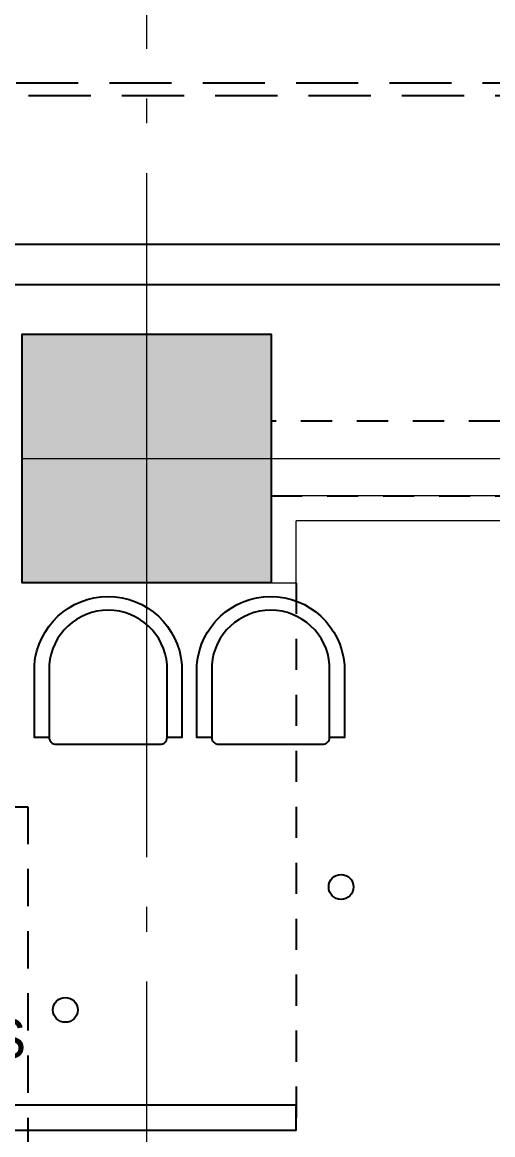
# Model space of a CAD drawing. Header units: metres. Extents: x -22.5 to 67.5, y 0 to 64.7.
# Drawn here: x 20.987 to 22.878, y 51.556 to 56.029 of the extents above; entities that cross this region are included whole.
import ezdxf

# ---------------------------------------------------------------- set-up
doc = ezdxf.new("R2010")
doc.units = ezdxf.units.M
for name, pattern in [('EJES630', [6.3, 5.5, -0.4, 0, -0.4]), ('XREF PB NEURO-ONCOLOGIA$0$CONJUNTO TLAHUAC$0$HIDDEN2', [0.1875, 0.125, -0.0625]), ('XREF PB NEURO-ONCOLOGIA$0$DASHED2', [0.375, 0.25, -0.125]), ('XREF PB NEURO-ONCOLOGIA$0$HIDDE150', [0.24, 0.15, -0.09]), ('XREF PB NEURO-ONCOLOGIA$0$HIDDEN2', [0.1875, 0.125, -0.0625])]:
    doc.linetypes.add(name, pattern=pattern)
doc.layers.add('EJES', color=11, linetype='EJES630', lineweight=0)
doc.layers.add('XREF PB NEURO-ONCOLOGIA$0$MUROS DE TABLAROCA', color=150, linetype='Continuous', lineweight=13)
for name, color, linetype in [('TEXTO', 7, 'Continuous'), ('XREF PB NEURO-ONCOLOGIA$0$-CG-M-WALL', 7, 'Continuous'), ('XREF PB NEURO-ONCOLOGIA$0$COLUMNAS', 6, 'Continuous'), ('XREF PB NEURO-ONCOLOGIA$0$CONTRAVENTEOS', 6, 'XREF PB NEURO-ONCOLOGIA$0$HIDDEN2'), ('XREF PB NEURO-ONCOLOGIA$0$LAMINA MULTIPERFORADA', 9, 'Continuous'), ('XREF PB NEURO-ONCOLOGIA$0$LAMPARAS 1', 112, 'Continuous'), ('XREF PB NEURO-ONCOLOGIA$0$MOBILIARIO', 161, 'Continuous'), ('XREF PB NEURO-ONCOLOGIA$0$MUROS BAJOS', 2, 'Continuous'), ('XREF PB NEURO-ONCOLOGIA$0$NOVIDESA', 11, 'Continuous'), ('XREF PB NEURO-ONCOLOGIA$0$PLAFONES', 20, 'XREF PB NEURO-ONCOLOGIA$0$HIDDE150'), ('XREF PB NEURO-ONCOLOGIA$0$PROYECCIÓN', 8, 'XREF PB NEURO-ONCOLOGIA$0$CONJUNTO TLAHUAC$0$HIDDEN2')]:
    doc.layers.add(name, color=color, linetype=linetype)
doc.styles.add('100 LOCALES 25', font='arial.ttf', dxfattribs={"height": 0.25})

# ---------------------------------------------------------------- blocks, each defined once
blk = doc.blocks.new('XREF PB NEURO-ONCOLOGIA$0$C-1')
at = {"layer": 'XREF PB NEURO-ONCOLOGIA$0$-CG-M-WALL', "true_color": 0x636466}
h = blk.add_hatch(color=251, dxfattribs=at)
h.dxf.hatch_style = 1
h.paths.add_polyline_path([(-0.5, -0.5), (-0.5, 0.5), (0.5, 0.5), (0.5, -0.5)])
blk.add_lwpolyline([(-0.5, -0.5), (-0.5, 0.5), (0.5, 0.5), (0.5, -0.5)], close=True)
blk = doc.blocks.new('XREF PB NEURO-ONCOLOGIA$0$Ref Arq Nivel 2$0$Silla 2')
blk.add_lwpolyline([(-0.2154, -0.025, -0.414214), (-0.1904, 0), (0.1904, 0, -0.414214), (0.2154, -0.025)], format="xyb")
blk.add_lwpolyline([(-0.2154, -0.29), (-0.2154, -0.025), (-0.2692, -0.025), (-0.2692, -0.29, 0.928571), (0.2692, -0.29), (0.2692, -0.025), (0.2154, -0.025), (0.2154, -0.29, -0.928571)], format="xyb", close=True)
blk = doc.blocks.new('XREF PB NEURO-ONCOLOGIA')
at = {"layer": 'XREF PB NEURO-ONCOLOGIA$0$CONTRAVENTEOS', "elevation": 0}
blk.add_lwpolyline([(20.9517, 16.9562), (20.9517, 23.2762), (20.6517, 23.2762), (20.6517, 16.9562)], close=True, dxfattribs=at)
at = {"layer": 'XREF PB NEURO-ONCOLOGIA$0$LAMINA MULTIPERFORADA', "linetype": 'XREF PB NEURO-ONCOLOGIA$0$DASHED2', "elevation": 0}
for points in [[(-0.7508, 60.8861), (17.0142, 60.8861), (17.0142, 26.9264), (22.3117, 26.9262), (22.3117, -3.0538), (-0.7508, -3.0538)], [(-0.7008, 60.8361), (16.9642, 60.8361), (16.9642, 26.8764), (22.2617, 26.8762), (22.2617, -3.0038), (-0.7008, -3.0038)]]:
    blk.add_lwpolyline(points, close=True, dxfattribs=at)
at = {"layer": 'XREF PB NEURO-ONCOLOGIA$0$LAMPARAS 1'}
for centre in [(18.585, 24.1031), (19.0793, 22.9949, 0)]:
    blk.add_circle(centre, 0.05, dxfattribs=at)
at = {"layer": 'XREF PB NEURO-ONCOLOGIA$0$MUROS BAJOS', "elevation": 0}
blk.add_lwpolyline([(18.1017, 25.9661), (18.1017, 23.1762), (18.2017, 23.1762), (18.2018, 25.9661)], close=True, dxfattribs=at)
at = {"layer": 'XREF PB NEURO-ONCOLOGIA$0$MUROS DE TABLAROCA'}
for points in [[(20.5517, 23.2762), (20.3017, 23.2762), (20.3017, 23.1762), (20.5517, 23.1762)], [(21.2017, 21.8762), (21.2017, 21.8162), (20.6517, 21.8162), (20.6517, 23.2762)], [(21.3017, 21.8762), (21.3017, 21.7162), (20.5517, 21.7162), (20.5517, 23.1762)]]:
    blk.add_lwpolyline(points, dxfattribs=at)
at = {"layer": 'XREF PB NEURO-ONCOLOGIA$0$NOVIDESA', "elevation": 0}
for points in [[(21.6617, 21.7162), (21.6617, 26.2262), (16.3616, 26.2262)], [(16.2017, 26.0662), (21.5017, 26.0662), (21.5017, 21.8762)]]:
    blk.add_lwpolyline(points, dxfattribs=at)
at = {"layer": 'XREF PB NEURO-ONCOLOGIA$0$PLAFONES'}
blk.add_lwpolyline([(16.8017, 25.5662), (19.4017, 25.5662), (19.4017, 24.2531), (16.8017, 24.2531)], close=True, dxfattribs=at)
at = {"layer": 'XREF PB NEURO-ONCOLOGIA$0$PROYECCIÓN'}
blk.add_line((20.3017, 23.1762), (16.0017, 23.1762, 0), dxfattribs=at)
at = {"layer": 'XREF PB NEURO-ONCOLOGIA$0$COLUMNAS'}
blk.add_blockref('XREF PB NEURO-ONCOLOGIA$0$C-1', (20.8017, 23.7762, 0), dxfattribs=at)
at = {"layer": 'XREF PB NEURO-ONCOLOGIA$0$MOBILIARIO', "xscale": -1.099999999999994, "yscale": 1.099999999999994, "zscale": 1.099999999999994, "rotation": 90}
for p in [(19.6527, 23.931), (19.6527, 23.278)]:
    blk.add_blockref('XREF PB NEURO-ONCOLOGIA$0$Ref Arq Nivel 2$0$Silla 2', p, dxfattribs=at)

msp = doc.modelspace()

# ---------------------------------------------------------------- block references
at = {"rotation": 90}
msp.add_blockref('XREF PB NEURO-ONCOLOGIA', (45.2634, 33.4734), dxfattribs=at)

# ---------------------------------------------------------------- next in the draw order: linework, layer by layer
at = {"layer": 'EJES', "ltscale": 0.5}
for p, q in [((21.4873, 33.1726), (21.4873, 58.5501, 0)), ((20.9873, 54.2751, 0), (53.0106, 54.2751, 0))]:
    msp.add_line(p, q, dxfattribs=at)

# ---------------------------------------------------------------- next in the draw order: texts
at = {"layer": 'TEXTO', "insert": (19.6377, 52.556, 0), "char_height": 0.16, "width": 1.674895, "attachment_point": 1, "style": '100 LOCALES 25'}
msp.add_mtext('\\pxqc;SALA DE ESPERA\\PADULTOS', dxfattribs=at)

doc.saveas('drawing.dxf')
